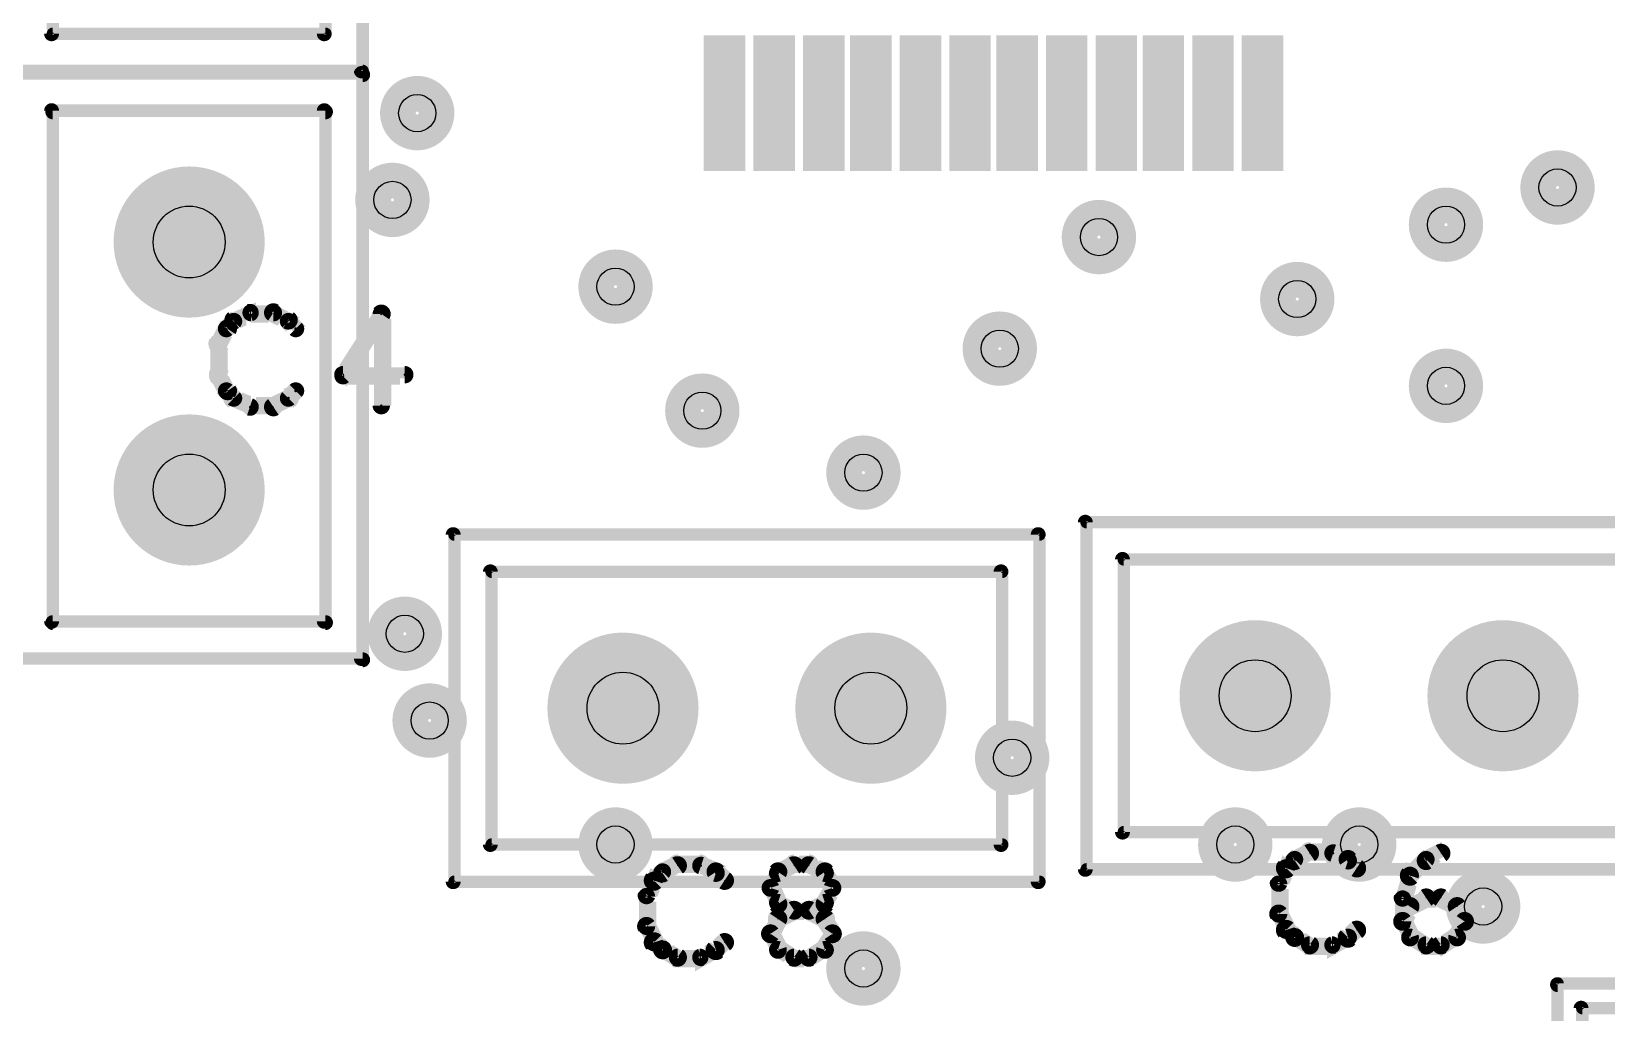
# Model space of a CAD drawing. Extents: x 7835 to 14160, y 8914 to 11568.
# Drawn here: x 9939 to 10575, y 10232 to 10628 of the extents above; entities that cross this region are included whole.
import ezdxf

# ---------------------------------------------------------------- set-up
doc = ezdxf.new("R2010")
doc.units = 0
doc.layers.get('0').update_dxf_attribs({"linetype": 'CONTINUOUS'})
for name, color, linetype in [('_DRILL', 251, 'CONTINUOUS'), ('BOTTOM_SOLDER_MASK', 6, 'CONTINUOUS'), ('DOCUMENTATION1', 3, 'CONTINUOUS'), ('TOP_PASTE_MASK', 4, 'CONTINUOUS'), ('TOP_SILKSCREEN', 1, 'CONTINUOUS'), ('TOP_SOLDER_MASK', 2, 'CONTINUOUS')]:
    doc.layers.add(name, color=color, linetype=linetype)

# ---------------------------------------------------------------- blocks, each defined once
blk = doc.blocks.new('VIA')
at = {"const_width": 13}
blk.add_lwpolyline([(-6, 0, 1), (6, 0, 1)], format="xyb", close=True, dxfattribs=at)
blk = doc.blocks.new('PS2')
at = {"const_width": 28}
blk.add_lwpolyline([(-14, 0, 1), (14, 0, 1)], format="xyb", close=True, dxfattribs=at)
blk = doc.blocks.new('PS1_6')
at = {"const_width": 6}
blk.add_lwpolyline([(-3, -21), (3, -21), (3, 21), (-3, 21)], close=True, dxfattribs=at)
blk = doc.blocks.new('_HOLE')
blk.add_circle((0, 0), 0.5)

msp = doc.modelspace()

# ---------------------------------------------------------------- linework, layer by layer
at = {"layer": 'DOCUMENTATION1', "color": 94}
for points in [[(9933, 10612, 5, 5, 0), (10073, 10612, 5, 5, 0), (10073, 10612, 0, 0, 0), (10073, 10612, 3, 3, 0), (10073, 10611, 3, 3, 1), (10073, 10613, 0, 0, 0), (10071, 10612, 3, 3, 1), (10074, 10612, 0, 0, 0), (10073, 10612, 0, 0, 0), (10073, 10612, 5, 5, 0), (10073, 10848, 0, 0, 0), (10073, 10848, 3, 3, 0), (10074, 10848, 3, 3, 1), (10071, 10848, 0, 0, 0), (10073, 10847, 3, 3, 1), (10073, 10849, 0, 0, 0), (10073, 10848, 0, 0, 0), (10073, 10848, 5, 5, 0), (9933, 10848, 0, 0, 0)], [(9933, 10375, 5, 5, 0), (10073, 10375, 0, 0, 0), (10073, 10375, 3, 3, 0), (10073, 10373, 3, 3, 1), (10073, 10376, 0, 0, 0), (10071, 10375, 3, 3, 1), (10074, 10375, 0, 0, 0), (10073, 10375, 0, 0, 0), (10073, 10375, 5, 5, 0), (10073, 10611, 0, 0, 0), (10073, 10611, 3, 3, 0), (10074, 10611, 3, 3, 1), (10071, 10611, 0, 0, 0), (10073, 10609, 3, 3, 1), (10073, 10612, 0, 0, 0), (10073, 10611, 0, 0, 0), (10073, 10611, 5, 5, 0), (9933, 10611, 5, 5, 0)], [(10601, 10430, 5, 5, 0), (10365, 10430, 0, 0, 0), (10365, 10430, 3, 3, 0), (10365, 10431, 3, 3, 1), (10365, 10429, 0, 0, 0), (10366, 10430, 3, 3, 1), (10363, 10430, 0, 0, 0), (10365, 10430, 0, 0, 0), (10365, 10430, 5, 5, 0), (10365, 10290, 5, 5, 0), (10365, 10290, 0, 0, 0), (10365, 10290, 3, 3, 0), (10363, 10290, 3, 3, 1), (10366, 10290, 0, 0, 0), (10365, 10291, 3, 3, 1), (10365, 10289, 0, 0, 0), (10365, 10290, 0, 0, 0), (10365, 10290, 5, 5, 0), (10601, 10290, 0, 0, 0)], [(10555, 9876, 5, 5, 0), (10555, 10244, 0, 0, 0), (10555, 10244, 3, 3, 0), (10556, 10244, 3, 3, 1), (10554, 10244, 0, 0, 0), (10555, 10245, 3, 3, 1), (10555, 10242, 0, 0, 0), (10555, 10244, 0, 0, 0), (10555, 10244, 5, 5, 0), (11045, 10244, 5, 5, 0), (11045, 10244, 0, 0, 0), (11045, 10244, 3, 3, 0), (11045, 10242, 3, 3, 1), (11045, 10245, 0, 0, 0), (11046, 10244, 3, 3, 1), (11044, 10244, 0, 0, 0), (11045, 10244, 0, 0, 0), (11045, 10244, 5, 5, 0), (11045, 9876, 0, 0, 0)]]:
    msp.add_lwpolyline(points, format="xyseb", dxfattribs=at)
msp.add_lwpolyline([(10110, 10286, 3, 3, 1), (10110, 10284, 0, 0, 0), (10110, 10285, 0, 0, 0), (10110, 10285, 5, 5, 0), (10346, 10285, 0, 0, 0), (10346, 10285, 3, 3, 0), (10346, 10284, 3, 3, 1), (10346, 10286, 0, 0, 0), (10344, 10285, 3, 3, 1), (10347, 10285, 0, 0, 0), (10346, 10285, 0, 0, 0), (10346, 10285, 5, 5, 0), (10346, 10425, 0, 0, 0), (10346, 10425, 3, 3, 0), (10347, 10425, 3, 3, 1), (10344, 10425, 0, 0, 0), (10346, 10424, 3, 3, 1), (10346, 10426, 0, 0, 0), (10346, 10425, 0, 0, 0), (10346, 10425, 5, 5, 0), (10110, 10425, 0, 0, 0), (10110, 10425, 3, 3, 0), (10110, 10426, 3, 3, 1), (10110, 10424, 0, 0, 0), (10111, 10425, 3, 3, 1), (10108, 10425, 0, 0, 0), (10110, 10425, 0, 0, 0), (10110, 10425, 5, 5, 0), (10110, 10285, 5, 5, 0), (10110, 10285, 0, 0, 0), (10110, 10285, 3, 3, 0), (10108, 10285, 3, 3, 1), (10111, 10285, 0, 0, 0)], format="xyseb", close=True, dxfattribs=at)
at = {"layer": 'TOP_SILKSCREEN', "color": 135}
for points in [[(9948, 10833, 5, 5, 0), (9948, 10627, 0, 0, 0), (9948, 10627, 3, 3, 0), (9946, 10627, 3, 3, 1), (9949, 10627, 0, 0, 0), (9948, 10628, 3, 3, 1), (9948, 10626, 0, 0, 0), (9948, 10627, 0, 0, 0), (9948, 10627, 5, 5, 0), (10058, 10627, 5, 5, 0), (10058, 10627, 0, 0, 0), (10058, 10627, 3, 3, 0), (10058, 10626, 3, 3, 1), (10058, 10628, 0, 0, 0), (10056, 10627, 3, 3, 1), (10059, 10627, 0, 0, 0), (10058, 10627, 0, 0, 0), (10058, 10627, 5, 5, 0), (10058, 10833, 0, 0, 0)], [(10017, 10509, 4, 4, 1), (10019, 10507, 0, 0, 0), (10018, 10508, 0, 0, 0), (10018, 10508, 7, 7, 0), (10021, 10511, 7, 7, 0), (10021, 10511, 0, 0, 0), (10021, 10511, 4, 4, 0), (10022, 10510, 4, 4, 1), (10020, 10512, 0, 0, 0)], [(10020, 10513, 4, 4, 1), (10022, 10510, 0, 0, 0), (10021, 10511, 0, 0, 0), (10021, 10511, 7, 7, 0), (10028, 10514, 7, 7, 0), (10028, 10514, 0, 0, 0), (10028, 10514, 4, 4, 0), (10028, 10513, 4, 4, 1), (10027, 10516, 0, 0, 0)], [(10028, 10516, 4, 4, 1), (10028, 10513, 0, 0, 0), (10028, 10514, 0, 0, 0), (10028, 10514, 7, 7, 0), (10037, 10514, 7, 7, 0), (10037, 10514, 0, 0, 0), (10037, 10514, 4, 4, 0), (10037, 10513, 4, 4, 1), (10037, 10516, 0, 0, 0)], [(10038, 10516, 4, 4, 1), (10036, 10513, 0, 0, 0), (10037, 10514, 0, 0, 0), (10037, 10514, 7, 7, 0), (10043, 10511, 7, 7, 0), (10043, 10511, 0, 0, 0), (10043, 10511, 4, 4, 0), (10042, 10510, 4, 4, 1), (10044, 10513, 0, 0, 0)], [(10044, 10512, 4, 4, 1), (10042, 10510, 0, 0, 0), (10043, 10511, 0, 0, 0), (10043, 10511, 7, 7, 0), (10046, 10508, 7, 7, 0), (10046, 10508, 0, 0, 0), (10046, 10508, 4, 4, 0), (10045, 10507, 4, 4, 1), (10047, 10509, 0, 0, 0)], [(10082, 10513, 4, 4, 1), (10079, 10515, 0, 0, 0), (10081, 10514, 0, 0, 0), (10081, 10514, 7, 7, 0), (10065, 10489, 7, 7, 0), (10065, 10489, 0, 0, 0), (10065, 10489, 4, 4, 0), (10064, 10490, 4, 4, 1), (10066, 10488, 0, 0, 0)], [(10079, 10477, 4, 4, 1), (10082, 10477, 0, 0, 0), (10081, 10477, 0, 0, 0), (10081, 10477, 7, 7, 0), (10081, 10514, 7, 7, 0), (10081, 10514, 0, 0, 0), (10081, 10514, 4, 4, 0), (10082, 10514, 4, 4, 1), (10079, 10514, 0, 0, 0)], [(10013, 10503, 4, 4, 1), (10017, 10501, 0, 0, 0), (10015, 10502, 0, 0, 0), (10015, 10502, 7, 7, 0), (10018, 10508, 7, 7, 0), (10018, 10508, 0, 0, 0), (10018, 10508, 4, 4, 0), (10020, 10507, 4, 4, 1), (10017, 10509, 0, 0, 0)], [(10013, 10489, 4, 4, 1), (10017, 10489, 0, 0, 0), (10015, 10489, 0, 0, 0), (10015, 10489, 7, 7, 0), (10015, 10502, 7, 7, 0), (10015, 10502, 0, 0, 0), (10015, 10502, 4, 4, 0), (10017, 10502, 4, 4, 1), (10013, 10502, 0, 0, 0)], [(10017, 10482, 4, 4, 1), (10020, 10484, 0, 0, 0), (10018, 10483, 0, 0, 0), (10018, 10483, 7, 7, 0), (10015, 10489, 7, 7, 0), (10015, 10489, 0, 0, 0), (10015, 10489, 4, 4, 0), (10017, 10490, 4, 4, 1), (10013, 10489, 0, 0, 0)], [(10065, 10491, 4, 4, 1), (10065, 10488, 0, 0, 0), (10065, 10489, 0, 0, 0), (10065, 10489, 7, 7, 0), (10090, 10489, 7, 7, 0), (10090, 10489, 0, 0, 0), (10090, 10489, 4, 4, 0), (10090, 10488, 4, 4, 1), (10090, 10491, 0, 0, 0)], [(10020, 10479, 4, 4, 1), (10022, 10481, 0, 0, 0), (10021, 10480, 0, 0, 0), (10021, 10480, 7, 7, 0), (10018, 10483, 7, 7, 0), (10018, 10483, 0, 0, 0), (10018, 10483, 4, 4, 0), (10019, 10484, 4, 4, 1), (10017, 10482, 0, 0, 0)], [(10027, 10475, 4, 4, 1), (10028, 10478, 0, 0, 0), (10028, 10477, 0, 0, 0), (10028, 10477, 7, 7, 0), (10021, 10480, 7, 7, 0), (10021, 10480, 0, 0, 0), (10021, 10480, 4, 4, 0), (10022, 10482, 4, 4, 1), (10020, 10478, 0, 0, 0)], [(10044, 10478, 4, 4, 1), (10042, 10482, 0, 0, 0), (10043, 10480, 0, 0, 0), (10043, 10480, 7, 7, 0), (10037, 10477, 7, 7, 0), (10037, 10477, 0, 0, 0), (10037, 10477, 4, 4, 0), (10036, 10478, 4, 4, 1), (10038, 10475, 0, 0, 0)], [(10047, 10482, 4, 4, 1), (10045, 10484, 0, 0, 0), (10046, 10483, 0, 0, 0), (10046, 10483, 7, 7, 0), (10043, 10480, 7, 7, 0), (10043, 10480, 0, 0, 0), (10043, 10480, 4, 4, 0), (10042, 10481, 4, 4, 1), (10044, 10479, 0, 0, 0)], [(10037, 10475, 4, 4, 1), (10037, 10479, 0, 0, 0), (10037, 10477, 0, 0, 0), (10037, 10477, 7, 7, 0), (10028, 10477, 7, 7, 0), (10028, 10477, 0, 0, 0), (10028, 10477, 4, 4, 0), (10028, 10479, 4, 4, 1), (10028, 10475, 0, 0, 0)], [(10586, 10415, 5, 5, 0), (10380, 10415, 0, 0, 0), (10380, 10415, 3, 3, 0), (10380, 10416, 3, 3, 1), (10380, 10414, 0, 0, 0), (10381, 10415, 3, 3, 1), (10378, 10415, 0, 0, 0), (10380, 10415, 0, 0, 0), (10380, 10415, 5, 5, 0), (10380, 10305, 5, 5, 0), (10380, 10305, 0, 0, 0), (10380, 10305, 3, 3, 0), (10378, 10305, 3, 3, 1), (10381, 10305, 0, 0, 0), (10380, 10306, 3, 3, 1), (10380, 10304, 0, 0, 0), (10380, 10305, 0, 0, 0), (10380, 10305, 5, 5, 0), (10586, 10305, 0, 0, 0)], [(10448, 10295, 4, 4, 1), (10450, 10292, 0, 0, 0), (10449, 10294, 0, 0, 0), (10449, 10294, 7, 7, 0), (10455, 10297, 7, 7, 0), (10455, 10297, 0, 0, 0), (10455, 10297, 4, 4, 0), (10456, 10295, 4, 4, 1), (10454, 10298, 0, 0, 0)], [(10455, 10299, 4, 4, 1), (10455, 10295, 0, 0, 0), (10455, 10297, 0, 0, 0), (10455, 10297, 7, 7, 0), (10464, 10297, 7, 7, 0), (10464, 10297, 0, 0, 0), (10464, 10297, 4, 4, 0), (10464, 10295, 4, 4, 1), (10464, 10299, 0, 0, 0)], [(10465, 10298, 4, 4, 1), (10464, 10295, 0, 0, 0), (10464, 10297, 0, 0, 0), (10464, 10297, 7, 7, 0), (10471, 10294, 7, 7, 0), (10471, 10294, 0, 0, 0), (10471, 10294, 4, 4, 0), (10470, 10292, 4, 4, 1), (10471, 10295, 0, 0, 0)], [(10472, 10295, 4, 4, 1), (10469, 10293, 0, 0, 0), (10471, 10294, 0, 0, 0), (10471, 10294, 7, 7, 0), (10474, 10291, 7, 7, 0), (10474, 10291, 0, 0, 0), (10474, 10291, 4, 4, 0), (10473, 10289, 4, 4, 1), (10475, 10292, 0, 0, 0)], [(10501, 10295, 4, 4, 1), (10503, 10292, 0, 0, 0), (10502, 10294, 0, 0, 0), (10502, 10294, 7, 7, 0), (10508, 10297, 7, 7, 0), (10508, 10297, 0, 0, 0), (10508, 10297, 4, 4, 0), (10509, 10295, 4, 4, 1), (10507, 10298, 0, 0, 0)], [(10189, 10287, 4, 4, 1), (10192, 10284, 0, 0, 0), (10191, 10286, 0, 0, 0), (10191, 10286, 7, 7, 0), (10194, 10289, 7, 7, 0), (10194, 10289, 0, 0, 0), (10194, 10289, 4, 4, 0), (10195, 10288, 4, 4, 1), (10193, 10290, 0, 0, 0)], [(10193, 10290, 4, 4, 1), (10195, 10287, 0, 0, 0), (10194, 10289, 0, 0, 0), (10194, 10289, 7, 7, 0), (10200, 10292, 7, 7, 0), (10200, 10292, 0, 0, 0), (10200, 10292, 4, 4, 0), (10201, 10290, 4, 4, 1), (10199, 10293, 0, 0, 0)], [(10200, 10294, 4, 4, 1), (10200, 10290, 0, 0, 0), (10200, 10292, 0, 0, 0), (10200, 10292, 7, 7, 0), (10209, 10292, 7, 7, 0), (10209, 10292, 0, 0, 0), (10209, 10292, 4, 4, 0), (10209, 10290, 4, 4, 1), (10209, 10294, 0, 0, 0)], [(10210, 10293, 4, 4, 1), (10209, 10290, 0, 0, 0), (10209, 10292, 0, 0, 0), (10209, 10292, 7, 7, 0), (10216, 10289, 7, 7, 0), (10216, 10289, 0, 0, 0), (10216, 10289, 4, 4, 0), (10215, 10287, 4, 4, 1), (10216, 10290, 0, 0, 0)], [(10217, 10290, 4, 4, 1), (10214, 10288, 0, 0, 0), (10216, 10289, 0, 0, 0), (10216, 10289, 7, 7, 0), (10219, 10286, 7, 7, 0), (10219, 10286, 0, 0, 0), (10219, 10286, 4, 4, 0), (10218, 10284, 4, 4, 1), (10220, 10287, 0, 0, 0)], [(10242, 10288, 4, 4, 1), (10239, 10290, 0, 0, 0), (10241, 10289, 0, 0, 0), (10241, 10289, 7, 7, 0), (10238, 10283, 7, 7, 0), (10238, 10283, 0, 0, 0), (10238, 10283, 4, 4, 0), (10236, 10283, 4, 4, 1), (10239, 10282, 0, 0, 0)], [(10248, 10290, 4, 4, 1), (10246, 10293, 0, 0, 0), (10247, 10292, 0, 0, 0), (10247, 10292, 7, 7, 0), (10241, 10289, 7, 7, 0), (10241, 10289, 0, 0, 0), (10241, 10289, 4, 4, 0), (10240, 10290, 4, 4, 1), (10241, 10287, 0, 0, 0)], [(10253, 10290, 4, 4, 1), (10253, 10294, 0, 0, 0), (10253, 10292, 0, 0, 0), (10253, 10292, 7, 7, 0), (10247, 10292, 7, 7, 0), (10247, 10292, 0, 0, 0), (10247, 10292, 4, 4, 0), (10247, 10294, 4, 4, 1), (10247, 10290, 0, 0, 0)], [(10259, 10287, 4, 4, 1), (10260, 10290, 0, 0, 0), (10259, 10289, 0, 0, 0), (10259, 10289, 7, 7, 0), (10253, 10292, 7, 7, 0), (10253, 10292, 0, 0, 0), (10253, 10292, 4, 4, 0), (10254, 10293, 4, 4, 1), (10252, 10290, 0, 0, 0)], [(10261, 10282, 4, 4, 1), (10264, 10283, 0, 0, 0), (10263, 10283, 0, 0, 0), (10263, 10283, 7, 7, 0), (10259, 10289, 7, 7, 0), (10259, 10289, 0, 0, 0), (10259, 10289, 4, 4, 0), (10261, 10290, 4, 4, 1), (10258, 10288, 0, 0, 0)], [(10441, 10285, 4, 4, 1), (10444, 10284, 0, 0, 0), (10443, 10284, 0, 0, 0), (10443, 10284, 7, 7, 0), (10446, 10291, 7, 7, 0), (10446, 10291, 0, 0, 0), (10446, 10291, 4, 4, 0), (10447, 10290, 4, 4, 1), (10444, 10291, 0, 0, 0)], [(10444, 10292, 4, 4, 1), (10447, 10289, 0, 0, 0), (10446, 10291, 0, 0, 0), (10446, 10291, 7, 7, 0), (10449, 10294, 7, 7, 0), (10449, 10294, 0, 0, 0), (10449, 10294, 4, 4, 0), (10450, 10293, 4, 4, 1), (10448, 10295, 0, 0, 0)], [(10491, 10279, 4, 4, 1), (10494, 10278, 0, 0, 0), (10493, 10278, 0, 0, 0), (10493, 10278, 7, 7, 0), (10496, 10288, 7, 7, 0), (10496, 10288, 0, 0, 0), (10496, 10288, 4, 4, 0), (10497, 10287, 4, 4, 1), (10494, 10288, 0, 0, 0)], [(10494, 10289, 4, 4, 1), (10497, 10286, 0, 0, 0), (10496, 10288, 0, 0, 0), (10496, 10288, 7, 7, 0), (10502, 10294, 7, 7, 0), (10502, 10294, 0, 0, 0), (10502, 10294, 4, 4, 0), (10503, 10293, 4, 4, 1), (10501, 10295, 0, 0, 0)], [(10186, 10280, 4, 4, 1), (10189, 10279, 0, 0, 0), (10188, 10279, 0, 0, 0), (10188, 10279, 7, 7, 0), (10191, 10286, 7, 7, 0), (10191, 10286, 0, 0, 0), (10191, 10286, 4, 4, 0), (10192, 10285, 4, 4, 1), (10189, 10286, 0, 0, 0)], [(10239, 10283, 4, 4, 1), (10236, 10282, 0, 0, 0), (10238, 10283, 0, 0, 0), (10238, 10283, 7, 7, 0), (10241, 10276, 7, 7, 0), (10241, 10276, 0, 0, 0), (10241, 10276, 4, 4, 0), (10239, 10275, 4, 4, 1), (10242, 10277, 0, 0, 0)], [(10258, 10277, 4, 4, 1), (10261, 10275, 0, 0, 0), (10259, 10276, 0, 0, 0), (10259, 10276, 7, 7, 0), (10263, 10283, 7, 7, 0), (10263, 10283, 0, 0, 0), (10263, 10283, 4, 4, 0), (10264, 10282, 4, 4, 1), (10261, 10283, 0, 0, 0)], [(10441, 10272, 4, 4, 1), (10444, 10272, 0, 0, 0), (10443, 10272, 0, 0, 0), (10443, 10272, 7, 7, 0), (10443, 10284, 7, 7, 0), (10443, 10284, 0, 0, 0), (10443, 10284, 4, 4, 0), (10444, 10284, 4, 4, 1), (10441, 10284, 0, 0, 0)], [(10186, 10267, 4, 4, 1), (10189, 10267, 0, 0, 0), (10188, 10267, 0, 0, 0), (10188, 10267, 7, 7, 0), (10188, 10279, 7, 7, 0), (10188, 10279, 0, 0, 0), (10188, 10279, 4, 4, 0), (10189, 10279, 4, 4, 1), (10186, 10279, 0, 0, 0)], [(10241, 10278, 4, 4, 1), (10240, 10275, 0, 0, 0), (10241, 10276, 0, 0, 0), (10241, 10276, 7, 7, 0), (10247, 10273, 7, 7, 0), (10247, 10273, 0, 0, 0), (10247, 10273, 4, 4, 0), (10246, 10272, 4, 4, 1), (10248, 10275, 0, 0, 0)], [(10252, 10275, 4, 4, 1), (10254, 10272, 0, 0, 0), (10253, 10273, 0, 0, 0), (10253, 10273, 7, 7, 0), (10259, 10276, 7, 7, 0), (10259, 10276, 0, 0, 0), (10259, 10276, 4, 4, 0), (10260, 10275, 4, 4, 1), (10259, 10278, 0, 0, 0)], [(10491, 10270, 4, 4, 1), (10494, 10268, 0, 0, 0), (10493, 10269, 0, 0, 0), (10493, 10269, 7, 7, 0), (10496, 10275, 7, 7, 0), (10496, 10275, 0, 0, 0), (10496, 10275, 4, 4, 0), (10497, 10274, 4, 4, 1), (10494, 10276, 0, 0, 0)], [(10491, 10269, 4, 4, 1), (10494, 10269, 0, 0, 0), (10493, 10269, 0, 0, 0), (10493, 10269, 7, 7, 0), (10493, 10278, 7, 7, 0), (10493, 10278, 0, 0, 0), (10493, 10278, 4, 4, 0), (10494, 10278, 4, 4, 1), (10491, 10278, 0, 0, 0)], [(10495, 10277, 4, 4, 1), (10496, 10273, 0, 0, 0), (10496, 10275, 0, 0, 0), (10496, 10275, 7, 7, 0), (10502, 10278, 7, 7, 0), (10502, 10278, 0, 0, 0), (10502, 10278, 4, 4, 0), (10503, 10277, 4, 4, 1), (10501, 10280, 0, 0, 0)], [(10502, 10280, 4, 4, 1), (10502, 10276, 0, 0, 0), (10502, 10278, 0, 0, 0), (10502, 10278, 7, 7, 0), (10508, 10278, 7, 7, 0), (10508, 10278, 0, 0, 0), (10508, 10278, 4, 4, 0), (10508, 10276, 4, 4, 1), (10508, 10280, 0, 0, 0)], [(10509, 10280, 4, 4, 1), (10507, 10277, 0, 0, 0), (10508, 10278, 0, 0, 0), (10508, 10278, 7, 7, 0), (10514, 10275, 7, 7, 0), (10514, 10275, 0, 0, 0), (10514, 10275, 4, 4, 0), (10514, 10273, 4, 4, 1), (10515, 10277, 0, 0, 0)], [(10516, 10276, 4, 4, 1), (10513, 10274, 0, 0, 0), (10514, 10275, 0, 0, 0), (10514, 10275, 7, 7, 0), (10518, 10269, 7, 7, 0), (10518, 10269, 0, 0, 0), (10518, 10269, 4, 4, 0), (10516, 10268, 4, 4, 1), (10519, 10270, 0, 0, 0)], [(10242, 10269, 4, 4, 1), (10239, 10271, 0, 0, 0), (10241, 10270, 0, 0, 0), (10241, 10270, 7, 7, 0), (10238, 10264, 7, 7, 0), (10238, 10264, 0, 0, 0), (10238, 10264, 4, 4, 0), (10236, 10265, 4, 4, 1), (10239, 10263, 0, 0, 0)], [(10248, 10272, 4, 4, 1), (10246, 10275, 0, 0, 0), (10247, 10273, 0, 0, 0), (10247, 10273, 7, 7, 0), (10241, 10270, 7, 7, 0), (10241, 10270, 0, 0, 0), (10241, 10270, 4, 4, 0), (10240, 10272, 4, 4, 1), (10241, 10268, 0, 0, 0)], [(10247, 10275, 4, 4, 1), (10247, 10271, 0, 0, 0), (10247, 10273, 0, 0, 0), (10247, 10273, 7, 7, 0), (10253, 10273, 7, 7, 0), (10253, 10273, 0, 0, 0), (10253, 10273, 4, 4, 0), (10253, 10271, 4, 4, 1), (10253, 10275, 0, 0, 0)], [(10259, 10268, 4, 4, 1), (10260, 10272, 0, 0, 0), (10259, 10270, 0, 0, 0), (10259, 10270, 7, 7, 0), (10253, 10273, 7, 7, 0), (10253, 10273, 0, 0, 0), (10253, 10273, 4, 4, 0), (10254, 10275, 4, 4, 1), (10252, 10272, 0, 0, 0)], [(10261, 10263, 4, 4, 1), (10264, 10265, 0, 0, 0), (10263, 10264, 0, 0, 0), (10263, 10264, 7, 7, 0), (10259, 10270, 7, 7, 0), (10259, 10270, 0, 0, 0), (10259, 10270, 4, 4, 0), (10261, 10271, 4, 4, 1), (10258, 10269, 0, 0, 0)], [(10444, 10265, 4, 4, 1), (10447, 10266, 0, 0, 0), (10446, 10266, 0, 0, 0), (10446, 10266, 7, 7, 0), (10443, 10272, 7, 7, 0), (10443, 10272, 0, 0, 0), (10443, 10272, 4, 4, 0), (10444, 10273, 4, 4, 1), (10441, 10271, 0, 0, 0)], [(10494, 10262, 4, 4, 1), (10497, 10263, 0, 0, 0), (10496, 10263, 0, 0, 0), (10496, 10263, 7, 7, 0), (10493, 10269, 7, 7, 0), (10493, 10269, 0, 0, 0), (10493, 10269, 4, 4, 0), (10494, 10270, 4, 4, 1), (10491, 10268, 0, 0, 0)], [(10519, 10268, 4, 4, 1), (10516, 10270, 0, 0, 0), (10518, 10269, 0, 0, 0), (10518, 10269, 7, 7, 0), (10514, 10263, 7, 7, 0), (10514, 10263, 0, 0, 0), (10514, 10263, 4, 4, 0), (10513, 10263, 4, 4, 1), (10516, 10262, 0, 0, 0)], [(10189, 10260, 4, 4, 1), (10192, 10261, 0, 0, 0), (10191, 10261, 0, 0, 0), (10191, 10261, 7, 7, 0), (10188, 10267, 7, 7, 0), (10188, 10267, 0, 0, 0), (10188, 10267, 4, 4, 0), (10189, 10268, 4, 4, 1), (10186, 10266, 0, 0, 0)], [(10239, 10265, 4, 4, 1), (10236, 10263, 0, 0, 0), (10238, 10264, 0, 0, 0), (10238, 10264, 7, 7, 0), (10241, 10258, 7, 7, 0), (10241, 10258, 0, 0, 0), (10241, 10258, 4, 4, 0), (10239, 10257, 4, 4, 1), (10242, 10258, 0, 0, 0)], [(10258, 10258, 4, 4, 1), (10261, 10257, 0, 0, 0), (10259, 10258, 0, 0, 0), (10259, 10258, 7, 7, 0), (10263, 10264, 7, 7, 0), (10263, 10264, 0, 0, 0), (10263, 10264, 4, 4, 0), (10264, 10263, 4, 4, 1), (10261, 10265, 0, 0, 0)], [(10448, 10261, 4, 4, 1), (10450, 10264, 0, 0, 0), (10449, 10263, 0, 0, 0), (10449, 10263, 7, 7, 0), (10446, 10266, 7, 7, 0), (10446, 10266, 0, 0, 0), (10446, 10266, 4, 4, 0), (10447, 10267, 4, 4, 1), (10444, 10264, 0, 0, 0)], [(10454, 10258, 4, 4, 1), (10456, 10261, 0, 0, 0), (10455, 10259, 0, 0, 0), (10455, 10259, 7, 7, 0), (10449, 10263, 7, 7, 0), (10449, 10263, 0, 0, 0), (10449, 10263, 4, 4, 0), (10450, 10264, 4, 4, 1), (10448, 10261, 0, 0, 0)], [(10471, 10261, 4, 4, 1), (10470, 10264, 0, 0, 0), (10471, 10263, 0, 0, 0), (10471, 10263, 7, 7, 0), (10464, 10259, 7, 7, 0), (10464, 10259, 0, 0, 0), (10464, 10259, 4, 4, 0), (10464, 10261, 4, 4, 1), (10465, 10258, 0, 0, 0)], [(10475, 10264, 4, 4, 1), (10473, 10267, 0, 0, 0), (10474, 10266, 0, 0, 0), (10474, 10266, 7, 7, 0), (10471, 10263, 7, 7, 0), (10471, 10263, 0, 0, 0), (10471, 10263, 4, 4, 0), (10469, 10264, 4, 4, 1), (10472, 10261, 0, 0, 0)], [(10501, 10258, 4, 4, 1), (10503, 10261, 0, 0, 0), (10502, 10259, 0, 0, 0), (10502, 10259, 7, 7, 0), (10496, 10263, 7, 7, 0), (10496, 10263, 0, 0, 0), (10496, 10263, 4, 4, 0), (10496, 10264, 4, 4, 1), (10495, 10261, 0, 0, 0)], [(10515, 10261, 4, 4, 1), (10514, 10264, 0, 0, 0), (10514, 10263, 0, 0, 0), (10514, 10263, 7, 7, 0), (10508, 10259, 7, 7, 0), (10508, 10259, 0, 0, 0), (10508, 10259, 4, 4, 0), (10507, 10261, 4, 4, 1), (10509, 10258, 0, 0, 0)], [(10193, 10256, 4, 4, 1), (10195, 10259, 0, 0, 0), (10194, 10258, 0, 0, 0), (10194, 10258, 7, 7, 0), (10191, 10261, 7, 7, 0), (10191, 10261, 0, 0, 0), (10191, 10261, 4, 4, 0), (10192, 10262, 4, 4, 1), (10189, 10259, 0, 0, 0)], [(10199, 10253, 4, 4, 1), (10201, 10256, 0, 0, 0), (10200, 10254, 0, 0, 0), (10200, 10254, 7, 7, 0), (10194, 10258, 7, 7, 0), (10194, 10258, 0, 0, 0), (10194, 10258, 4, 4, 0), (10195, 10259, 4, 4, 1), (10193, 10256, 0, 0, 0)], [(10216, 10256, 4, 4, 1), (10215, 10259, 0, 0, 0), (10216, 10258, 0, 0, 0), (10216, 10258, 7, 7, 0), (10209, 10254, 7, 7, 0), (10209, 10254, 0, 0, 0), (10209, 10254, 4, 4, 0), (10209, 10256, 4, 4, 1), (10210, 10253, 0, 0, 0)], [(10220, 10259, 4, 4, 1), (10218, 10262, 0, 0, 0), (10219, 10261, 0, 0, 0), (10219, 10261, 7, 7, 0), (10216, 10258, 7, 7, 0), (10216, 10258, 0, 0, 0), (10216, 10258, 4, 4, 0), (10214, 10259, 4, 4, 1), (10217, 10256, 0, 0, 0)], [(10241, 10259, 4, 4, 1), (10240, 10256, 0, 0, 0), (10241, 10258, 0, 0, 0), (10241, 10258, 7, 7, 0), (10247, 10254, 7, 7, 0), (10247, 10254, 0, 0, 0), (10247, 10254, 4, 4, 0), (10246, 10253, 4, 4, 1), (10248, 10256, 0, 0, 0)], [(10252, 10256, 4, 4, 1), (10254, 10253, 0, 0, 0), (10253, 10254, 0, 0, 0), (10253, 10254, 7, 7, 0), (10259, 10258, 7, 7, 0), (10259, 10258, 0, 0, 0), (10259, 10258, 4, 4, 0), (10260, 10256, 4, 4, 1), (10259, 10259, 0, 0, 0)], [(10464, 10258, 4, 4, 1), (10464, 10261, 0, 0, 0), (10464, 10259, 0, 0, 0), (10464, 10259, 7, 7, 0), (10455, 10259, 7, 7, 0), (10455, 10259, 0, 0, 0), (10455, 10259, 4, 4, 0), (10455, 10261, 4, 4, 1), (10455, 10258, 0, 0, 0)], [(10508, 10258, 4, 4, 1), (10508, 10261, 0, 0, 0), (10508, 10259, 0, 0, 0), (10508, 10259, 7, 7, 0), (10502, 10259, 7, 7, 0), (10502, 10259, 0, 0, 0), (10502, 10259, 4, 4, 0), (10502, 10261, 4, 4, 1), (10502, 10258, 0, 0, 0)], [(10209, 10253, 4, 4, 1), (10209, 10256, 0, 0, 0), (10209, 10254, 0, 0, 0), (10209, 10254, 7, 7, 0), (10200, 10254, 7, 7, 0), (10200, 10254, 0, 0, 0), (10200, 10254, 4, 4, 0), (10200, 10256, 4, 4, 1), (10200, 10253, 0, 0, 0)], [(10247, 10256, 4, 4, 1), (10247, 10253, 0, 0, 0), (10247, 10254, 0, 0, 0), (10247, 10254, 7, 7, 0), (10253, 10254, 7, 7, 0), (10253, 10254, 0, 0, 0), (10253, 10254, 4, 4, 0), (10253, 10253, 4, 4, 1), (10253, 10256, 0, 0, 0)], [(10565, 9886, 5, 5, 0), (10565, 10234, 0, 0, 0), (10565, 10234, 3, 3, 0), (10566, 10234, 3, 3, 1), (10563, 10234, 0, 0, 0), (10565, 10235, 3, 3, 1), (10565, 10233, 0, 0, 0), (10565, 10234, 0, 0, 0), (10565, 10234, 5, 5, 0), (10785, 10234, 0, 0, 0), (10785, 10234, 3, 3, 0), (10785, 10233, 3, 3, 1), (10785, 10235, 0, 0, 0), (10786, 10234, 3, 3, 1), (10784, 10234, 0, 0, 0), (10785, 10234, 0, 0, 0), (10785, 10234, 5, 5, 0), (10785, 10219, 0, 0, 0)]]:
    msp.add_lwpolyline(points, format="xyseb", dxfattribs=at)
for points in [[(9949, 10596, 3, 3, 1), (9946, 10596, 0, 0, 0), (9948, 10596, 0, 0, 0), (9948, 10596, 5, 5, 0), (9948, 10390, 0, 0, 0), (9948, 10390, 3, 3, 0), (9946, 10390, 3, 3, 1), (9949, 10390, 0, 0, 0), (9948, 10391, 3, 3, 1), (9948, 10388, 0, 0, 0), (9948, 10390, 0, 0, 0), (9948, 10390, 5, 5, 0), (10058, 10390, 0, 0, 0), (10058, 10390, 3, 3, 0), (10058, 10388, 3, 3, 1), (10058, 10391, 0, 0, 0), (10056, 10390, 3, 3, 1), (10059, 10390, 0, 0, 0), (10058, 10390, 0, 0, 0), (10058, 10390, 5, 5, 0), (10058, 10596, 0, 0, 0), (10058, 10596, 3, 3, 0), (10059, 10596, 3, 3, 1), (10056, 10596, 0, 0, 0), (10058, 10594, 3, 3, 1), (10058, 10597, 0, 0, 0), (10058, 10596, 0, 0, 0), (10058, 10596, 5, 5, 0), (9948, 10596, 5, 5, 0), (9948, 10596, 0, 0, 0), (9948, 10596, 3, 3, 0), (9948, 10597, 3, 3, 1), (9948, 10594, 0, 0, 0)], [(10125, 10301, 3, 3, 1), (10125, 10299, 0, 0, 0), (10125, 10300, 0, 0, 0), (10125, 10300, 5, 5, 0), (10331, 10300, 0, 0, 0), (10331, 10300, 3, 3, 0), (10331, 10299, 3, 3, 1), (10331, 10301, 0, 0, 0), (10329, 10300, 3, 3, 1), (10332, 10300, 0, 0, 0), (10331, 10300, 0, 0, 0), (10331, 10300, 5, 5, 0), (10331, 10410, 0, 0, 0), (10331, 10410, 3, 3, 0), (10332, 10410, 3, 3, 1), (10329, 10410, 0, 0, 0), (10331, 10409, 3, 3, 1), (10331, 10411, 0, 0, 0), (10331, 10410, 0, 0, 0), (10331, 10410, 5, 5, 0), (10125, 10410, 0, 0, 0), (10125, 10410, 3, 3, 0), (10125, 10411, 3, 3, 1), (10125, 10409, 0, 0, 0), (10126, 10410, 3, 3, 1), (10123, 10410, 0, 0, 0), (10125, 10410, 0, 0, 0), (10125, 10410, 5, 5, 0), (10125, 10300, 5, 5, 0), (10125, 10300, 0, 0, 0), (10125, 10300, 3, 3, 0), (10123, 10300, 3, 3, 1), (10126, 10300, 0, 0, 0)]]:
    msp.add_lwpolyline(points, format="xyseb", close=True, dxfattribs=at)

# ---------------------------------------------------------------- block references
at = {"layer": '_DRILL'}
for p, xscale, yscale in [((10095, 10595), 15, 15), ((10555, 10565), 15, 15), ((10085, 10560), 15, 15), ((10003, 10543), 29, 29), ((10510, 10550), 15, 15), ((10370, 10545), 15, 15), ((10175, 10525), 15, 15), ((10450, 10520), 15, 15), ((10330, 10500), 15, 15), ((10510, 10485), 15, 15), ((10210, 10475), 15, 15), ((10003, 10443), 29, 29), ((10275, 10450), 15, 15), ((10090, 10385), 15, 15), ((10178, 10355), 29, 29), ((10278, 10355), 29, 29), ((10433, 10360), 29, 29), ((10533, 10360), 29, 29), ((10100, 10350), 15, 15), ((10335, 10335), 15, 15), ((10175, 10300), 15, 15), ((10425, 10300), 15, 15), ((10475, 10300), 15, 15), ((10525, 10275), 15, 15), ((10275, 10250), 15, 15)]:
    msp.add_blockref('_HOLE', p, dxfattribs=dict(at, xscale=xscale, yscale=yscale))
at = {"layer": 'BOTTOM_SOLDER_MASK', "color": 2, "xscale": 1.2, "yscale": 1.2}
for p in [(10095, 10595), (10095, 10595), (10555, 10565), (10555, 10565), (10085, 10560), (10085, 10560), (10370, 10545), (10370, 10545), (10510, 10550), (10510, 10550), (10175, 10525), (10175, 10525), (10450, 10520), (10450, 10520), (10330, 10500), (10330, 10500), (10510, 10485), (10510, 10485), (10210, 10475), (10210, 10475), (10275, 10450), (10275, 10450), (10090, 10385), (10090, 10385), (10100, 10350), (10100, 10350), (10335, 10335), (10335, 10335), (10175, 10300), (10175, 10300), (10425, 10300), (10425, 10300), (10475, 10300), (10475, 10300), (10525, 10275), (10525, 10275), (10275, 10250), (10275, 10250)]:
    msp.add_blockref('VIA', p, dxfattribs=at)
at = {"layer": 'BOTTOM_SOLDER_MASK', "color": 253, "xscale": 1.089, "yscale": 1.089, "rotation": 270}
for p in [(10003, 10543), (10003, 10543), (10003, 10443), (10003, 10443)]:
    msp.add_blockref('PS2', p, dxfattribs=at)
at = {"layer": 'BOTTOM_SOLDER_MASK', "color": 253, "xscale": 1.089, "yscale": 1.089}
for p in [(10433, 10360), (10433, 10360), (10533, 10360), (10533, 10360), (10178, 10355), (10178, 10355), (10278, 10355), (10278, 10355)]:
    msp.add_blockref('PS2', p, dxfattribs=at)
at = {"layer": 'TOP_PASTE_MASK', "color": 12}
for p in [(10219, 10599), (10239, 10599), (10259, 10599), (10278, 10599), (10298, 10599), (10318, 10599), (10337, 10599), (10357, 10599), (10377, 10599), (10396, 10599), (10416, 10599), (10436, 10599)]:
    msp.add_blockref('PS1_6', p, dxfattribs=at)
at = {"layer": 'TOP_SOLDER_MASK', "color": 12, "xscale": 1.397, "yscale": 1.102}
for p in [(10219, 10599), (10239, 10599), (10259, 10599), (10278, 10599), (10298, 10599), (10318, 10599), (10337, 10599), (10357, 10599), (10377, 10599), (10396, 10599), (10416, 10599), (10436, 10599)]:
    msp.add_blockref('PS1_6', p, dxfattribs=at)
at = {"layer": 'TOP_SOLDER_MASK', "color": 2, "xscale": 1.2, "yscale": 1.2}
for p in [(10095, 10595), (10095, 10595), (10555, 10565), (10555, 10565), (10085, 10560), (10085, 10560), (10370, 10545), (10370, 10545), (10510, 10550), (10510, 10550), (10175, 10525), (10175, 10525), (10450, 10520), (10450, 10520), (10330, 10500), (10330, 10500), (10510, 10485), (10510, 10485), (10210, 10475), (10210, 10475), (10275, 10450), (10275, 10450), (10090, 10385), (10090, 10385), (10100, 10350), (10100, 10350), (10335, 10335), (10335, 10335), (10175, 10300), (10175, 10300), (10425, 10300), (10425, 10300), (10475, 10300), (10475, 10300), (10525, 10275), (10525, 10275), (10275, 10250), (10275, 10250)]:
    msp.add_blockref('VIA', p, dxfattribs=at)
at = {"layer": 'TOP_SOLDER_MASK', "color": 253, "xscale": 1.089, "yscale": 1.089, "rotation": 270}
for p in [(10003, 10543), (10003, 10543), (10003, 10443), (10003, 10443)]:
    msp.add_blockref('PS2', p, dxfattribs=at)
at = {"layer": 'TOP_SOLDER_MASK', "color": 253, "xscale": 1.089, "yscale": 1.089}
for p in [(10433, 10360), (10433, 10360), (10533, 10360), (10533, 10360), (10178, 10355), (10178, 10355), (10278, 10355), (10278, 10355)]:
    msp.add_blockref('PS2', p, dxfattribs=at)

doc.saveas('drawing.dxf')
